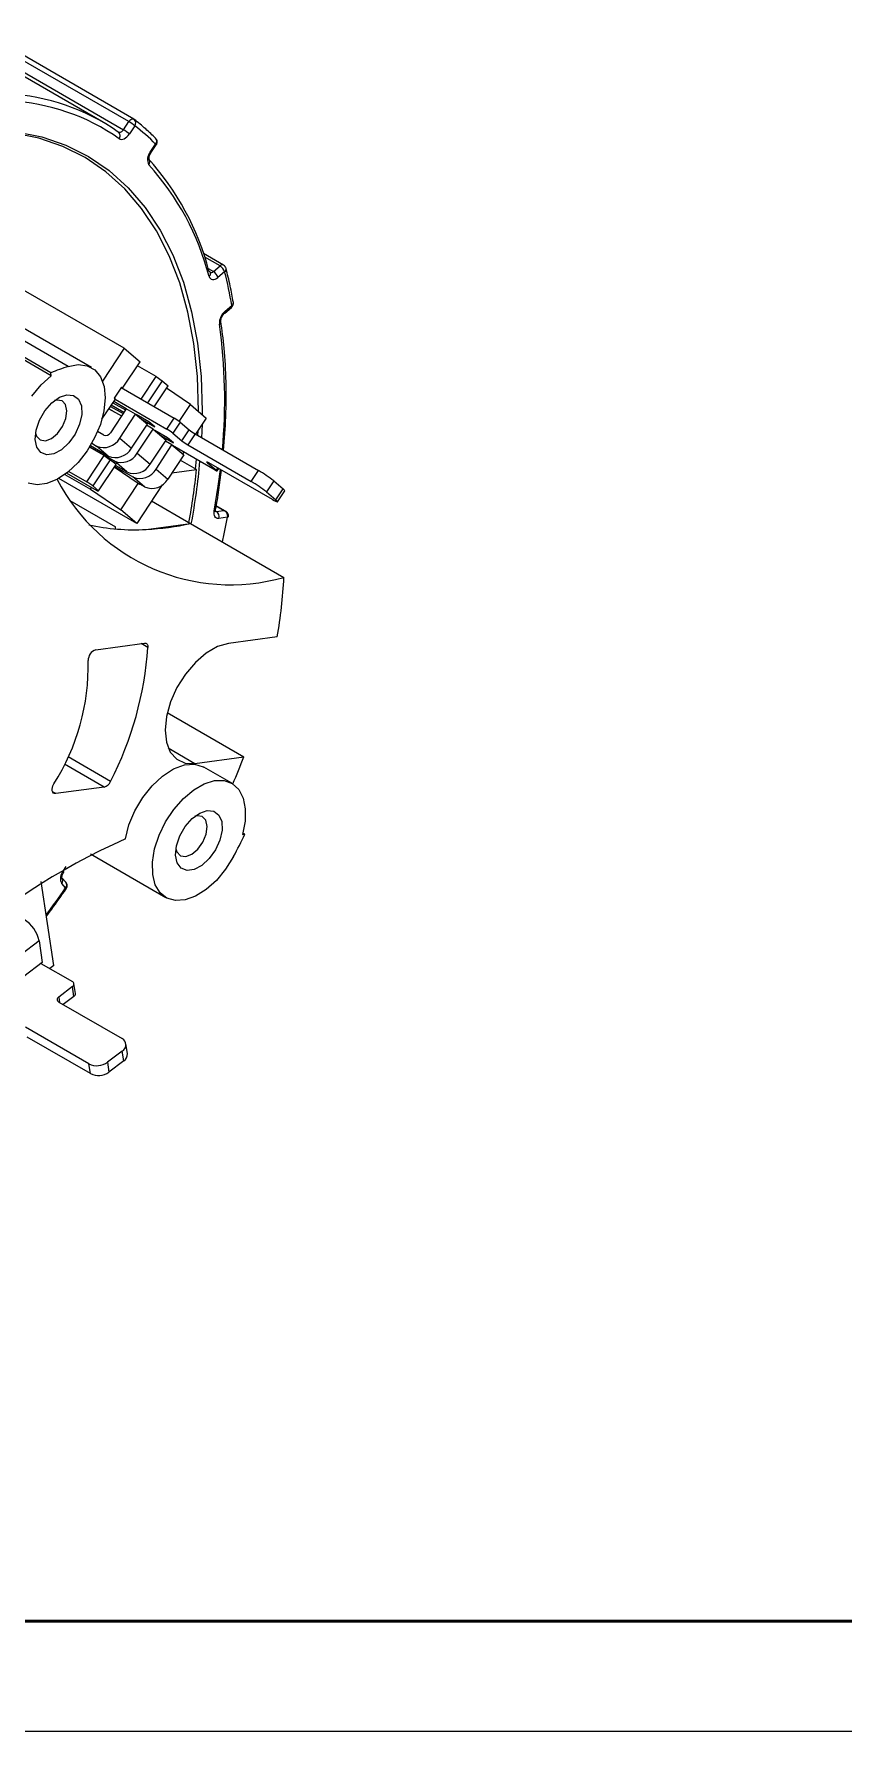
# Model space of a CAD drawing. Header units: millimetres. Extents: x 2517 to 6633, y 792 to 3241.
# Drawn here: x 3187.49 to 3205.9, y 1556.39 to 1594.97 of the extents above; entities that cross this region are included whole.
import ezdxf

# ---------------------------------------------------------------- set-up
doc = ezdxf.new("R2010")
doc.units = ezdxf.units.MM
for name, color, linetype, lineweight in [('实线', 7, 'Continuous', 25), ('引导线', 6, 'Continuous', 9), ('粗实线', 9, 'Continuous', 50)]:
    doc.layers.add(name, color=color, linetype=linetype, lineweight=lineweight)

msp = doc.modelspace()

# ---------------------------------------------------------------- linework, layer by layer
at = {"layer": '实线'}
for p, q in [((3189.6504, 1592.9738), (3182.9469, 1596.8437)), ((3189.7631, 1593.0315), (3182.9812, 1596.9466)), ((3189.0368, 1592.9766), (3182.4182, 1596.7974)), ((3182.8243, 1596.66), (3189.5275, 1592.7903)), ((3189.5275, 1592.7903), (3189.6504, 1592.9738)), ((3189.788, 1592.8786), (3189.6652, 1592.695)), ((3190.14, 1592.2785), (3190.2628, 1592.462)), ((3190.1549, 1592.2607), (3190.2777, 1592.4442)), ((3189.5465, 1587.8208), (3185.0493, 1590.417)), ((3191.8072, 1589.7125), (3191.3514, 1589.9756)), ((3191.7289, 1589.6936), (3191.3781, 1589.8962)), ((3191.4598, 1589.6331), (3191.5758, 1589.5662)), ((3191.5099, 1589.5357), (3191.5096, 1589.5367)), ((3191.5758, 1589.5662), (3191.7289, 1589.6936)), ((3191.8321, 1589.5595), (3191.6789, 1589.4321)), ((3188.2734, 1587.4086), (3185.5157, 1589.0006)), ((3188.8042, 1587.3828), (3186.0465, 1588.9748)), ((3191.8354, 1588.6227), (3191.9885, 1588.7502)), ((3191.8435, 1588.666), (3191.9966, 1588.7934)), ((3187.8785, 1587.2634), (3187.2421, 1587.6308)), ((3189.5465, 1587.8208), (3189.0525, 1587.0738)), ((3189.5465, 1587.8208), (3189.9069, 1587.5149)), ((3187.8883, 1587.1977), (3187.2519, 1587.565)), ((3187.8883, 1587.1977), (3187.8785, 1587.2634)), ((3189.5112, 1586.9165), (3189.9069, 1587.5149)), ((3190.276, 1587.1786), (3189.8479, 1587.4257)), ((3189.4845, 1586.9391), (3189.3197, 1586.6898)), ((3189.4776, 1586.9286), (3190.6835, 1586.2325)), ((3189.5112, 1586.9165), (3189.4845, 1586.9391)), ((3189.4955, 1586.9183), (3189.5112, 1586.9165)), ((3189.9358, 1586.6641), (3190.276, 1587.1786)), ((3190.4142, 1587.0843), (3190.081, 1586.5803)), ((3190.2318, 1586.4933), (3190.5477, 1586.971)), ((3190.276, 1587.1786), (3190.4142, 1587.0843)), ((3190.4142, 1587.0843), (3190.5477, 1586.971)), ((3191.055, 1586.5404), (3190.5092, 1586.9128)), ((3188.0138, 1586.6451), (3187.9611, 1586.6328)), ((3189.0415, 1586.2061), (3189.3464, 1586.6671)), ((3189.3223, 1586.3767), (3189.2007, 1586.4468)), ((3189.2007, 1586.4468), (3189.4855, 1586.2825)), ((3189.5947, 1586.4477), (3189.232, 1585.8991)), ((3189.2354, 1586.4993), (3189.5201, 1586.3349)), ((3189.5375, 1586.3612), (3189.2528, 1586.5255)), ((3189.2909, 1586.5832), (3189.5756, 1586.4188)), ((3189.593, 1586.4451), (3189.3082, 1586.6094)), ((3189.3197, 1586.6898), (3189.3464, 1586.6671)), ((3189.3429, 1586.6619), (3190.5186, 1585.9832)), ((3189.8068, 1586.3252), (3189.5947, 1586.4477)), ((3190.8003, 1586.1552), (3191.055, 1586.5404)), ((3191.055, 1586.5404), (3191.4154, 1586.2345)), ((3189.4441, 1585.7767), (3189.8068, 1586.3252)), ((3189.7111, 1585.5501), (3190.0738, 1586.0986)), ((3189.8068, 1586.3252), (3190.0738, 1586.0986)), ((3190.1068, 1586.1485), (3189.82, 1586.314)), ((3189.9535, 1586.2007), (3190.2403, 1586.0352)), ((3190.2073, 1585.9853), (3190.0565, 1586.0724)), ((3190.2403, 1586.0352), (3190.1068, 1586.1485)), ((3190.5186, 1585.9832), (3190.6835, 1586.2325)), ((3190.8217, 1586.1382), (3190.6569, 1585.8889)), ((3190.8217, 1586.1382), (3191.022, 1585.9683)), ((3191.4154, 1586.2345), (3191.1724, 1585.8669)), ((3191.3201, 1586.0903), (3191.3087, 1585.7882)), ((3188.8099, 1585.6605), (3188.9163, 1585.5991)), ((3189.0812, 1585.8484), (3188.943, 1585.9282)), ((3189.4441, 1585.7767), (3189.7111, 1585.5501)), ((3189.8446, 1585.4368), (3190.2073, 1585.9853)), ((3190.1383, 1585.1875), (3190.501, 1585.736)), ((3190.2073, 1585.9853), (3190.501, 1585.736)), ((3190.534, 1585.7859), (3190.2472, 1585.9515)), ((3190.3807, 1585.8381), (3190.6675, 1585.6726)), ((3190.6345, 1585.6227), (3190.4837, 1585.7098)), ((3190.6675, 1585.6726), (3190.534, 1585.7859)), ((3190.6569, 1585.8889), (3190.8571, 1585.7189)), ((3190.8571, 1585.7189), (3191.022, 1585.9683)), ((3191.1602, 1585.874), (3190.9954, 1585.6246)), ((3191.1602, 1585.874), (3192.6027, 1585.0412)), ((3191.2261, 1585.8359), (3191.231, 1585.9556)), ((3188.6933, 1584.785), (3189.089, 1585.3834)), ((3189.089, 1585.3834), (3188.7584, 1585.5743)), ((3188.7617, 1585.5796), (3189.3168, 1585.2591)), ((3189.1833, 1585.3724), (3188.7781, 1585.6064)), ((3189.2272, 1585.2891), (3188.8316, 1584.6907)), ((3189.1833, 1585.3724), (3188.9163, 1585.5991)), ((3189.089, 1585.3834), (3189.2272, 1585.2891)), ((3189.3607, 1585.1758), (3189.2272, 1585.2891)), ((3189.8446, 1585.4368), (3190.1383, 1585.1875)), ((3190.2718, 1585.0742), (3190.6345, 1585.6227)), ((3190.9015, 1585.3961), (3190.5388, 1584.8476)), ((3190.6345, 1585.6227), (3190.9015, 1585.3961)), ((3191.6133, 1585.0541), (3190.6477, 1585.6115)), ((3191.1928, 1585.0634), (3190.8227, 1585.277)), ((3190.9052, 1585.4629), (3190.8756, 1585.4181)), ((3190.9954, 1585.6246), (3192.4379, 1584.7919)), ((3191.1693, 1585.0769), (3191.1903, 1585.2983)), ((3188.1994, 1584.9542), (3188.7811, 1584.6184)), ((3188.9336, 1584.5811), (3188.2374, 1584.983)), ((3188.2845, 1585.021), (3188.6933, 1584.785)), ((3188.9651, 1584.5774), (3189.3607, 1585.1758)), ((3189.6105, 1585.0099), (3189.3168, 1585.2591)), ((3189.868, 1584.7453), (3189.3222, 1585.1176)), ((3189.333, 1585.1339), (3189.744, 1584.8966)), ((3189.6105, 1585.0099), (3189.3503, 1585.1601)), ((3190.011, 1584.67), (3189.744, 1584.8966)), ((3190.2718, 1585.0742), (3190.5388, 1584.8476)), ((3190.6318, 1584.9882), (3191.1928, 1585.0634)), ((3191.4511, 1585.2303), (3191.4445, 1585.2204)), ((3191.4445, 1585.2204), (3191.6447, 1585.0504)), ((3192.9185, 1584.384), (3191.476, 1585.2167)), ((3191.6447, 1585.0504), (3191.6777, 1585.1003)), ((3191.66, 1585.0332), (3191.697, 1585.0891)), ((3192.4379, 1584.7919), (3192.6027, 1585.0412)), ((3189.8328, 1583.841), (3188.0618, 1584.8633)), ((3188.8316, 1584.6907), (3188.6933, 1584.785)), ((3188.7811, 1584.6184), (3188.8054, 1584.6551)), ((3188.7811, 1584.6184), (3189.4724, 1584.1469)), ((3188.9651, 1584.5774), (3188.8316, 1584.6907)), ((3188.9336, 1584.5811), (3188.9651, 1584.5774)), ((3189.4724, 1584.1469), (3189.868, 1584.7453)), ((3190.011, 1584.67), (3189.7989, 1584.7924)), ((3190.4097, 1584.7134), (3189.8328, 1583.841)), ((3189.8947, 1584.7226), (3189.868, 1584.7453)), ((3189.8947, 1584.7226), (3189.9017, 1584.7331)), ((3192.9483, 1584.8054), (3192.7835, 1584.5561)), ((3192.7835, 1584.5561), (3192.9971, 1584.3748)), ((3192.9483, 1584.8054), (3193.1619, 1584.6242)), ((3192.9971, 1584.3748), (3193.1619, 1584.6242)), ((3193.0352, 1584.3318), (3193.2001, 1584.5812)), ((3188.3085, 1584.3602), (3189.3483, 1583.76)), ((3189.8328, 1583.841), (3189.4724, 1584.1469)), ((3190.1702, 1584.3512), (3191.0586, 1583.8383)), ((3191.626, 1584.1242), (3191.6448, 1584.1133)), ((3191.8056, 1584.1349), (3191.6411, 1584.2299)), ((3191.8524, 1584.1198), (3191.6428, 1584.2408)), ((3191.6448, 1584.1133), (3191.8056, 1584.1349)), ((3189.3494, 1583.716), (3189.3483, 1583.76)), ((3190.0467, 1583.7027), (3191.0586, 1583.8383)), ((3191.0586, 1583.8383), (3193.1799, 1582.6137)), ((3191.8999, 1583.9822), (3191.6992, 1583.9553)), ((3188.9012, 1580.9693), (3190.0057, 1581.1173)), ((3190.0871, 1581.0185), (3189.9329, 1581.1075)), ((3193.0306, 1581.2603), (3191.9178, 1581.1111)), ((3190.528, 1579.5404), (3192.2704, 1578.5345)), ((3190.5475, 1578.7375), (3191.1576, 1578.3854)), ((3189.0934, 1577.8463), (3188.1905, 1578.3676)), ((3189.2384, 1577.9755), (3188.2693, 1578.5349)), ((3191.1576, 1578.3854), (3192.2704, 1578.5345)), ((3191.9961, 1577.9317), (3191.3597, 1578.2991)), ((3187.989, 1577.6983), (3187.9158, 1577.7406)), ((3189.0934, 1577.8463), (3187.989, 1577.6983)), ((3191.2057, 1577.194), (3191.153, 1577.1817)), ((3192.2948, 1576.7732), (3192.2461, 1576.8013)), ((3192.2364, 1576.7653), (3192.2948, 1576.7732)), ((3188.1616, 1575.9372), (3188.2294, 1576.0373)), ((3188.7791, 1576.3249), (3190.4963, 1575.3335)), ((3187.9447, 1573.7902), (3187.6608, 1575.6966)), ((3188.2143, 1575.5523), (3188.1255, 1575.6505)), ((3188.2184, 1575.6818), (3188.1297, 1575.7799)), ((3187.6114, 1574.351), (3187.1923, 1574.0325)), ((3187.6114, 1574.351), (3187.6844, 1573.8609)), ((3187.6844, 1573.8609), (3187.2653, 1573.5423)), ((3187.6539, 1573.8377), (3188.3698, 1573.4244)), ((3187.9447, 1573.7902), (3187.8548, 1573.7218)), ((3188.3709, 1573.3118), (3188.0566, 1573.0728)), ((3188.404, 1573.089), (3188.3709, 1573.3118)), ((3188.4379, 1573.1556), (3188.4047, 1573.3784)), ((3188.0566, 1573.0728), (3188.0748, 1572.9502)), ((3188.0576, 1572.9601), (3189.5001, 1572.1274)), ((3188.404, 1573.089), (3188.1582, 1572.9021)), ((3188.7459, 1571.554), (3187.3034, 1572.3868)), ((3188.779, 1571.3312), (3187.3365, 1572.164)), ((3189.5027, 1571.8457), (3189.1675, 1571.5908)), ((3189.5359, 1571.6229), (3189.5027, 1571.8457)), ((3189.6205, 1571.7895), (3189.5873, 1572.0123)), ((3188.779, 1571.3312), (3188.7459, 1571.554)), ((3189.1675, 1571.5908), (3189.2007, 1571.3681)), ((3189.5359, 1571.6229), (3189.2007, 1571.3681))]:
    msp.add_line(p, q, dxfattribs=at)
at = {"layer": '实线', "flags": 128}
for points in [[(3189.6504, 1592.9738), (3189.664, 1592.9919), (3189.679, 1593.0076), (3189.695, 1593.0204), (3189.7112, 1593.0297), (3189.7271, 1593.0354), (3189.7422, 1593.0371), (3189.7558, 1593.0348), (3189.7631, 1593.0315)], [(3191.2393, 1586.3841), (3191.2393, 1586.3883), (3191.2131, 1587.1771), (3191.1326, 1587.9297), (3190.9982, 1588.6416), (3190.8109, 1589.3083), (3190.5717, 1589.9258), (3190.2822, 1590.4903), (3189.944, 1590.9984), (3189.5592, 1591.447), (3189.1303, 1591.8333), (3188.6597, 1592.1549), (3188.1505, 1592.4099), (3187.6056, 1592.5968), (3187.0286, 1592.7143), (3186.4589, 1592.7609)], [(3187.0934, 1592.7443), (3187.6732, 1592.6262), (3188.2206, 1592.4385), (3188.7323, 1592.1823), (3189.2051, 1591.8591), (3189.6361, 1591.471), (3190.0226, 1591.0203), (3190.3625, 1590.5098), (3190.6534, 1589.9426), (3190.8937, 1589.3221), (3191.082, 1588.6522), (3191.2169, 1587.937), (3191.2978, 1587.1808), (3191.3241, 1586.3882), (3191.3238, 1586.3123)], [(3189.5275, 1592.7903), (3189.5141, 1592.7725), (3189.4993, 1592.7569), (3189.4835, 1592.7442), (3189.4675, 1592.7348), (3189.4517, 1592.729), (3189.4368, 1592.727), (3189.4232, 1592.729), (3189.4148, 1592.7327)], [(3189.433, 1592.5841), (3189.4565, 1592.5724), (3189.4837, 1592.5685), (3189.5136, 1592.5724), (3189.5451, 1592.584), (3189.5772, 1592.6028), (3189.6086, 1592.6282), (3189.6383, 1592.6594), (3189.6652, 1592.695)], [(3190.1549, 1592.2607), (3190.155, 1592.261), (3190.1537, 1592.2645), (3190.1487, 1592.2704), (3190.14, 1592.2785)], [(3190.2777, 1592.4442), (3190.2778, 1592.4446), (3190.2766, 1592.448), (3190.2715, 1592.4539), (3190.2628, 1592.462)], [(3191.479, 1589.4549), (3191.4905, 1589.4271), (3191.5075, 1589.4055), (3191.5293, 1589.3909), (3191.5551, 1589.3839), (3191.5841, 1589.3847), (3191.6151, 1589.3932), (3191.6471, 1589.4092), (3191.6789, 1589.4321)], [(3188.2734, 1587.4086), (3188.5019, 1587.4525), (3188.7074, 1587.4258), (3188.8791, 1587.3299), (3189.0083, 1587.1697), (3189.0883, 1586.9534), (3189.1149, 1586.6923), (3189.0868, 1586.3998), (3189.0055, 1586.091), (3188.8751, 1585.7818), (3188.7023, 1585.4882), (3188.4961, 1585.2253), (3188.2671, 1585.0067), (3188.0272, 1584.8437), (3187.7886, 1584.7446), (3187.5637, 1584.7146), (3187.3642, 1584.7552)], [(3187.4446, 1586.7341), (3187.6562, 1586.9892), (3187.8883, 1587.1977)], [(3188.2443, 1586.7652), (3188.3948, 1586.7498), (3188.5083, 1586.6622), (3188.5727, 1586.512), (3188.5808, 1586.3153), (3188.532, 1586.0936), (3188.4313, 1585.8707), (3188.2898, 1585.671), (3188.1227, 1585.516), (3187.9483, 1585.4225), (3187.7853, 1585.4006), (3187.6514, 1585.4528), (3187.5613, 1585.5734), (3187.5245, 1585.7492), (3187.5451, 1585.9613), (3187.6209, 1586.1867), (3187.7437, 1586.4009), (3187.9001, 1586.5807), (3188.0732, 1586.7067), (3188.2443, 1586.7652)], [(3187.5321, 1585.8898), (3187.5551, 1585.8221), (3187.6363, 1585.7363), (3187.7553, 1585.7183), (3187.894, 1585.7708), (3188.0312, 1585.8859), (3188.1461, 1586.046), (3188.2212, 1586.2268), (3188.245, 1586.4007), (3188.214, 1586.5412), (3188.1328, 1586.6271), (3188.0138, 1586.6451), (3188.0138, 1586.6451)], [(3191.4445, 1585.2204), (3191.4357, 1585.2283), (3191.4305, 1585.234), (3191.4291, 1585.2373), (3191.4316, 1585.2381), (3191.4378, 1585.2363), (3191.4475, 1585.232), (3191.4604, 1585.2254), (3191.476, 1585.2167)], [(3191.5946, 1584.1216), (3191.6855, 1584.6892), (3191.7346, 1585.0674)], [(3191.6133, 1585.0541), (3191.6288, 1585.0454), (3191.6417, 1585.0388), (3191.6514, 1585.0345), (3191.6577, 1585.0327), (3191.6601, 1585.0335), (3191.6587, 1585.0368), (3191.6535, 1585.0425), (3191.6447, 1585.0504)], [(3193.1619, 1584.6242), (3193.1839, 1584.6044), (3193.1969, 1584.5901), (3193.2004, 1584.5819), (3193.2001, 1584.5812)], [(3191.6992, 1583.9553), (3191.672, 1583.955), (3191.6476, 1583.9617), (3191.6268, 1583.9751), (3191.6103, 1583.9948), (3191.5985, 1584.0201), (3191.5918, 1584.0504), (3191.5905, 1584.0846), (3191.5946, 1584.1216)], [(3192.9185, 1584.384), (3192.9573, 1584.3623), (3192.9895, 1584.3458), (3193.0138, 1584.335), (3193.0294, 1584.3306), (3193.0355, 1584.3325), (3193.032, 1584.3408), (3193.0191, 1584.3551), (3192.9971, 1584.3748)], [(3191.7825, 1583.4204), (3191.8233, 1583.6058), (3191.8999, 1583.9822)], [(3190.0057, 1581.1173), (3190.0238, 1581.1178), (3190.0403, 1581.1141), (3190.0548, 1581.1066), (3190.067, 1581.0952), (3190.0765, 1581.0803), (3190.0832, 1581.0622), (3190.0867, 1581.0415), (3190.0871, 1581.0185)], [(3191.9178, 1581.1111), (3191.6698, 1581.0398), (3191.4141, 1580.8934), (3191.1656, 1580.6804), (3190.9387, 1580.4133), (3190.7466, 1580.1075), (3190.6005, 1579.7808), (3190.5089, 1579.4522), (3190.477, 1579.1409), (3190.5068, 1578.8648), (3190.5965, 1578.6401), (3190.7409, 1578.4798), (3190.9316, 1578.3932), (3191.1576, 1578.3854)], [(3189.5742, 1576.667), (3189.6561, 1576.9855), (3189.7904, 1577.3047), (3189.9698, 1577.6072), (3190.1843, 1577.8763), (3190.4222, 1578.0972), (3190.6705, 1578.2578), (3190.9154, 1578.3493), (3191.1435, 1578.3666), (3191.3422, 1578.3087), (3191.3597, 1578.2991)], [(3192.0353, 1576.2698), (3191.8551, 1575.9812), (3191.6434, 1575.7262), (3191.4112, 1575.518), (3191.1705, 1575.3673), (3190.9338, 1575.2818), (3190.7131, 1575.266), (3190.5199, 1575.3207), (3190.3642, 1575.4431), (3190.254, 1575.6269), (3190.195, 1575.8625), (3190.1902, 1576.1378), (3190.2399, 1576.4387), (3190.3415, 1576.7496), (3190.4897, 1577.0545), (3190.677, 1577.3375), (3190.8936, 1577.5843), (3191.1285, 1577.7819), (3191.3694, 1577.9203), (3191.6039, 1577.9922), (3191.82, 1577.994), (3192.0065, 1577.9255), (3192.1538, 1577.7904), (3192.2542, 1577.5956), (3192.3027, 1577.351), (3192.2966, 1577.0694), (3192.2364, 1576.7653)], [(3187.989, 1577.6983), (3187.9608, 1577.6995), (3187.9373, 1577.7109), (3187.9199, 1577.7319), (3187.9098, 1577.761), (3187.9075, 1577.7965), (3187.9132, 1577.8361), (3187.9266, 1577.8773), (3187.9468, 1577.9176)], [(3191.4362, 1577.3141), (3191.5867, 1577.2987), (3191.7003, 1577.2111), (3191.7646, 1577.0609), (3191.7728, 1576.8642), (3191.7239, 1576.6425), (3191.6233, 1576.4197), (3191.4817, 1576.2199), (3191.3147, 1576.0649), (3191.1402, 1575.9714), (3190.9772, 1575.9495), (3190.8434, 1576.0017), (3190.7532, 1576.1223), (3190.7164, 1576.2981), (3190.7371, 1576.5102), (3190.8129, 1576.7356), (3190.9357, 1576.9498), (3191.0921, 1577.1296), (3191.2652, 1577.2556), (3191.4362, 1577.3141)], [(3190.7241, 1576.4387), (3190.747, 1576.371), (3190.8283, 1576.2852), (3190.9473, 1576.2672), (3191.0859, 1576.3197), (3191.2232, 1576.4348), (3191.3381, 1576.5949), (3191.4132, 1576.7757), (3191.437, 1576.9496), (3191.4059, 1577.0902), (3191.3247, 1577.176), (3191.2057, 1577.194), (3191.2057, 1577.194)], [(3188.176, 1575.9186), (3188.1762, 1575.919), (3188.1751, 1575.9227), (3188.1701, 1575.9288), (3188.1616, 1575.9372)], [(3188.2279, 1575.5328), (3188.2281, 1575.5332), (3188.2272, 1575.5372), (3188.2225, 1575.5437), (3188.2143, 1575.5523)]]:
    msp.add_lwpolyline(points, dxfattribs=at)
at = {"layer": '实线'}
for centre, radius, start, end in [((3186.6747, 1588.862), 4.7423, 54.75309, 87.37944), ((3186.7205, 1588.7456), 4.7001, 54.75313, 87.37941), ((3189.7031, 1592.9276), 0.12, 52.54694, 60.00269), ((3189.7035, 1592.9442), 0.107, 322.15268, 47.26422), ((3189.3486, 1592.6489), 0.1064, 322.44788, 53.8049), ((3189.0176, 1591.9067), 1.0202, 50.60009, 60.01009), ((3189.1405, 1592.0903), 1.0202, 50.59998, 60.01075), ((3186.8695, 1589.0728), 4.796, 44.96477, 52.5164), ((3190.178, 1592.511), 0.12, 0, 44.9993), ((3190.1848, 1592.5289), 0.1028, 319.36655, 40.62398), ((3190.3302, 1592.1117), 0.253, 138.7533, 207.97407), ((3190.178, 1592.511), 0.12, 326.20472, 0), ((3185.5393, 1588.0227), 6.1367, 14.67732, 42.11858), ((3190.0261, 1592.0602), 0.105, 320.188, 37.54635), ((3185.5953, 1587.9138), 6.0822, 14.67728, 42.11859), ((3191.442, 1589.5151), 0.0711, 22.40839, 61.5951), ((3191.4318, 1589.5188), 0.0794, 306.44215, 17.10027), ((3191.5198, 1589.6198), 0.0775, 260.57385, 316.20153), ((3191.4549, 1589.3665), 0.2334, 16.31278, 58.8129), ((3191.7814, 1589.6473), 0.07, 68.41178, 138.59747), ((3191.608, 1589.494), 0.2334, 16.31368, 58.81201), ((3191.7472, 1589.6085), 0.12, 14.63471, 60.00269), ((3191.7829, 1589.6247), 0.0817, 307.02801, 9.95294), ((3182.9771, 1587.2565), 9.1496, 9.67017, 14.57871), ((3191.9118, 1588.8424), 0.12, 309.76548, 0), ((3191.9574, 1588.7784), 0.042, 317.83252, 20.96673), ((3191.957, 1588.8552), 0.0734, 302.66042, 5.77766), ((3191.9118, 1588.8424), 0.12, 0, 9.72424), ((3192.0714, 1588.388), 0.3594, 129.34837, 183.22729), ((3191.6744, 1588.4291), 0.0722, 301.84918, 3.38875), ((3179.6805, 1586.654), 12.1535, 354.62651, 8.10651), ((3191.8041, 1588.6509), 0.0422, 318.25632, 20.90778), ((3190.486, 1580.7834), 6.9849, 108.46767, 111.91941), ((3190.127, 1585.2683), 1.1133, 51.39036, 60.01158), ((3189.0822, 1585.979), 0.4146, 246.41122, 330.78817), ((3189.1286, 1585.9569), 0.1185, 246.41108, 330.78757), ((3189.9622, 1585.019), 1.1133, 51.39036, 60.01158), ((3191.5517, 1586.5888), 1.1132, 231.39007, 240.01212), ((3191.7167, 1586.8382), 1.1133, 231.39055, 240.01139), ((3189.3492, 1585.7524), 0.4146, 246.41121, 330.78818), ((3189.4827, 1585.6391), 0.4146, 246.41116, 330.78824), ((3189.7764, 1585.3898), 0.4146, 246.41116, 330.78819), ((3189.9099, 1585.2765), 0.4146, 246.41117, 330.78818), ((3176.1142, 1586.6069), 15.1574, 349.55969, 354.15537), ((3176.1055, 1586.6372), 15.2289, 349.37658, 354.77948), ((3191.2118, 1582.6309), 2.7829, 51.38992, 60.01194), ((3191.969, 1586.897), 4.4512, 207.51725, 285.78563), ((3190.1769, 1585.0499), 0.4146, 246.41115, 330.7882), ((3191.0468, 1582.3814), 2.783, 51.39011, 60.01176), ((3191.5886, 1584.1626), 0.0414, 278.35735, 341.74748), ((3191.6372, 1584.158), 0.0453, 241.07277, 279.56455), ((3191.5623, 1583.9965), 0.143, 343.24644, 54.77651), ((3189.784, 1588.4798), 4.7844, 257.43198, 273.14769), ((3189.7393, 1589.8392), 6.1442, 272.86732, 282.3988), ((3191.8976, 1584.002), 0.0199, 276.61867, 340.56956), ((3191.9008, 1584.0141), 0.0184, 274.94242, 340.76415), ((3181.9384, 1583.1689), 11.2552, 350.23652, 357.17214), ((3183.6822, 1580.6178), 5.0476, 327.65887, 1.17383), ((3188.98, 1580.7305), 0.2514, 108.25263, 182.10437), ((3182.2221, 1581.5722), 7.8845, 332.85929, 355.97342), ((3177.1009, 1584.3698), 16.2531, 336.6116, 338.95953), ((3189.0331, 1578.06), 0.222, 285.75555, 337.60687), ((3195.8125, 1562.6114), 15.3778, 113.93304, 151.05055), ((3177.032, 1584.3229), 17.028, 331.77529, 333.68077), ((3188.354, 1575.7673), 0.2566, 138.56306, 207.08183), ((3188.046, 1575.7178), 0.1042, 319.73596, 36.48799), ((3188.1347, 1575.6197), 0.1042, 319.73157, 36.57966), ((3188.1294, 1575.6013), 0.12, 0, 42.11067), ((3169.1374, 1588.8216), 23.2379, 323.31852, 325.17877), ((3188.1294, 1575.6013), 0.12, 325.17565, 0), ((3186.8721, 1574.1894), 0.7567, 12.33003, 58.46118), ((3188.3408, 1573.3678), 0.0636, 298.18679, 62.87529), ((3188.0866, 1573.0168), 0.0636, 118.18672, 242.87546), ((3188.3649, 1573.1507), 0.0731, 302.33987, 3.83512), ((3189.4276, 1571.9859), 0.159, 298.18534, 62.87641), ((3189.4382, 1571.7773), 0.1828, 302.33518, 3.84027), ((3188.9263, 1571.9204), 0.4084, 243.7786, 306.20084), ((3188.9595, 1571.6976), 0.4084, 243.7786, 306.20084)]:
    msp.add_arc(centre, radius, start, end, dxfattribs=at)
for major_axis, ratio, start_param, end_param in [((0.1159, -0.0646), 0.8465972, 0.3232523, 1.7722728), ((0.1194, 0.0456), 0.837344, 0.5750376, 1.0164038)]:
    msp.add_ellipse((3191.7752, 1584.0258), major_axis=major_axis, ratio=ratio, start_param=start_param, end_param=end_param, dxfattribs=at)
for points, knots in [([(3190.2628, 1592.5958), (3190.1885, 1592.6679), (3190.0324, 1592.8193), (3189.8642, 1592.9529), (3189.7761, 1593.0228)], [0, 0, 0, 0, 0.4764064, 1, 1, 1, 1]), ([(3190.1126, 1592.1197), (3190.1128, 1592.1195), (3190.1142, 1592.1175), (3190.1105, 1592.1264), (3190.1108, 1592.1491), (3190.1172, 1592.1832), (3190.1318, 1592.2228), (3190.1473, 1592.2482), (3190.1549, 1592.2607)], [0, 0, 0, 0, 0.03303476, 0.21609468, 0.39982081, 0.58968186, 0.79865377, 1, 1, 1, 1]), ([(3192.0301, 1588.8627), (3192.0072, 1588.9888), (3191.9591, 1589.2536), (3191.8962, 1589.5065), (3191.8633, 1589.6388)], [0, 0, 0, 0, 0.4763865, 1, 1, 1, 1]), ([(3191.7463, 1588.4348), (3191.7458, 1588.4404), (3191.7447, 1588.452), (3191.7495, 1588.4844), (3191.7626, 1588.5237), (3191.7849, 1588.5662), (3191.8115, 1588.6011), (3191.8285, 1588.6165), (3191.8354, 1588.6227)], [0, 0, 0, 0, 0.1520934, 0.3105359, 0.4843587, 0.673048, 0.8680874, 1, 1, 1, 1]), ([(3191.8088, 1585.4995), (3191.8288, 1585.7554), (3191.8704, 1586.2868), (3191.8715, 1587.0624), (3191.833, 1587.7879), (3191.7734, 1588.233), (3191.7463, 1588.4348)], [0, 0, 0, 0, 0.2472324, 0.5132874, 0.7793825, 1, 1, 1, 1]), ([(3191.6279, 1584.1496), (3191.6541, 1584.3002), (3191.7072, 1584.6053), (3191.7406, 1584.9033), (3191.7575, 1585.0542)], [0, 0, 0, 0, 0.4936159, 1, 1, 1, 1]), ([(3191.6269, 1584.1076), (3191.6272, 1584.1072), (3191.6285, 1584.1052), (3191.6249, 1584.115), (3191.6253, 1584.1328), (3191.6274, 1584.1462), (3191.6279, 1584.1496)], [0, 0, 0, 0, 0.0982023, 0.4815528, 0.8676852, 1, 1, 1, 1]), ([(3191.9182, 1584.008), (3191.9178, 1584.0214), (3191.9171, 1584.0472), (3191.8978, 1584.082), (3191.8763, 1584.1061), (3191.8588, 1584.1146), (3191.8538, 1584.117)], [0, 0, 0, 0, 0.2956961, 0.5680442, 0.8753345, 1, 1, 1, 1]), ([(3191.9157, 1583.9918), (3191.9164, 1583.995), (3191.9176, 1584.0004), (3191.9176, 1584.0059), (3191.9176, 1584.0081)], [0, 0, 0, 0, 0.6033588, 1, 1, 1, 1]), ([(3188.1324, 1575.7762), (3188.1327, 1575.7758), (3188.134, 1575.7739), (3188.1304, 1575.7834), (3188.1309, 1575.8067), (3188.1377, 1575.8412), (3188.1527, 1575.8809), (3188.1684, 1575.9063), (3188.176, 1575.9187)], [0, 0, 0, 0, 0.0432014, 0.2231971, 0.4045168, 0.5931994, 0.8009167, 1, 1, 1, 1]), ([(3187.7779, 1574.9103), (3187.819, 1574.9648), (3187.9725, 1575.1684), (3188.1199, 1575.3788), (3188.2279, 1575.5328)], [0, 0, 0, 0, 0.2676223, 1, 1, 1, 1])]:
    msp.add_open_spline(points, degree=3, knots=knots, dxfattribs=at)
msp.add_open_spline([(3191.8999, 1583.9822), (3191.901, 1583.9866), (3191.9018, 1583.9911), (3191.9024, 1583.9957)], degree=3, dxfattribs=at)
at = {"layer": '引导线'}
msp.add_line((3138.6726, 1556.3868), (3348.6726, 1556.3868), dxfattribs=at)
at = {"layer": '粗实线'}
msp.add_line((3151.1726, 1558.8868), (3346.1726, 1558.8868), dxfattribs=at)

doc.saveas('drawing.dxf')
